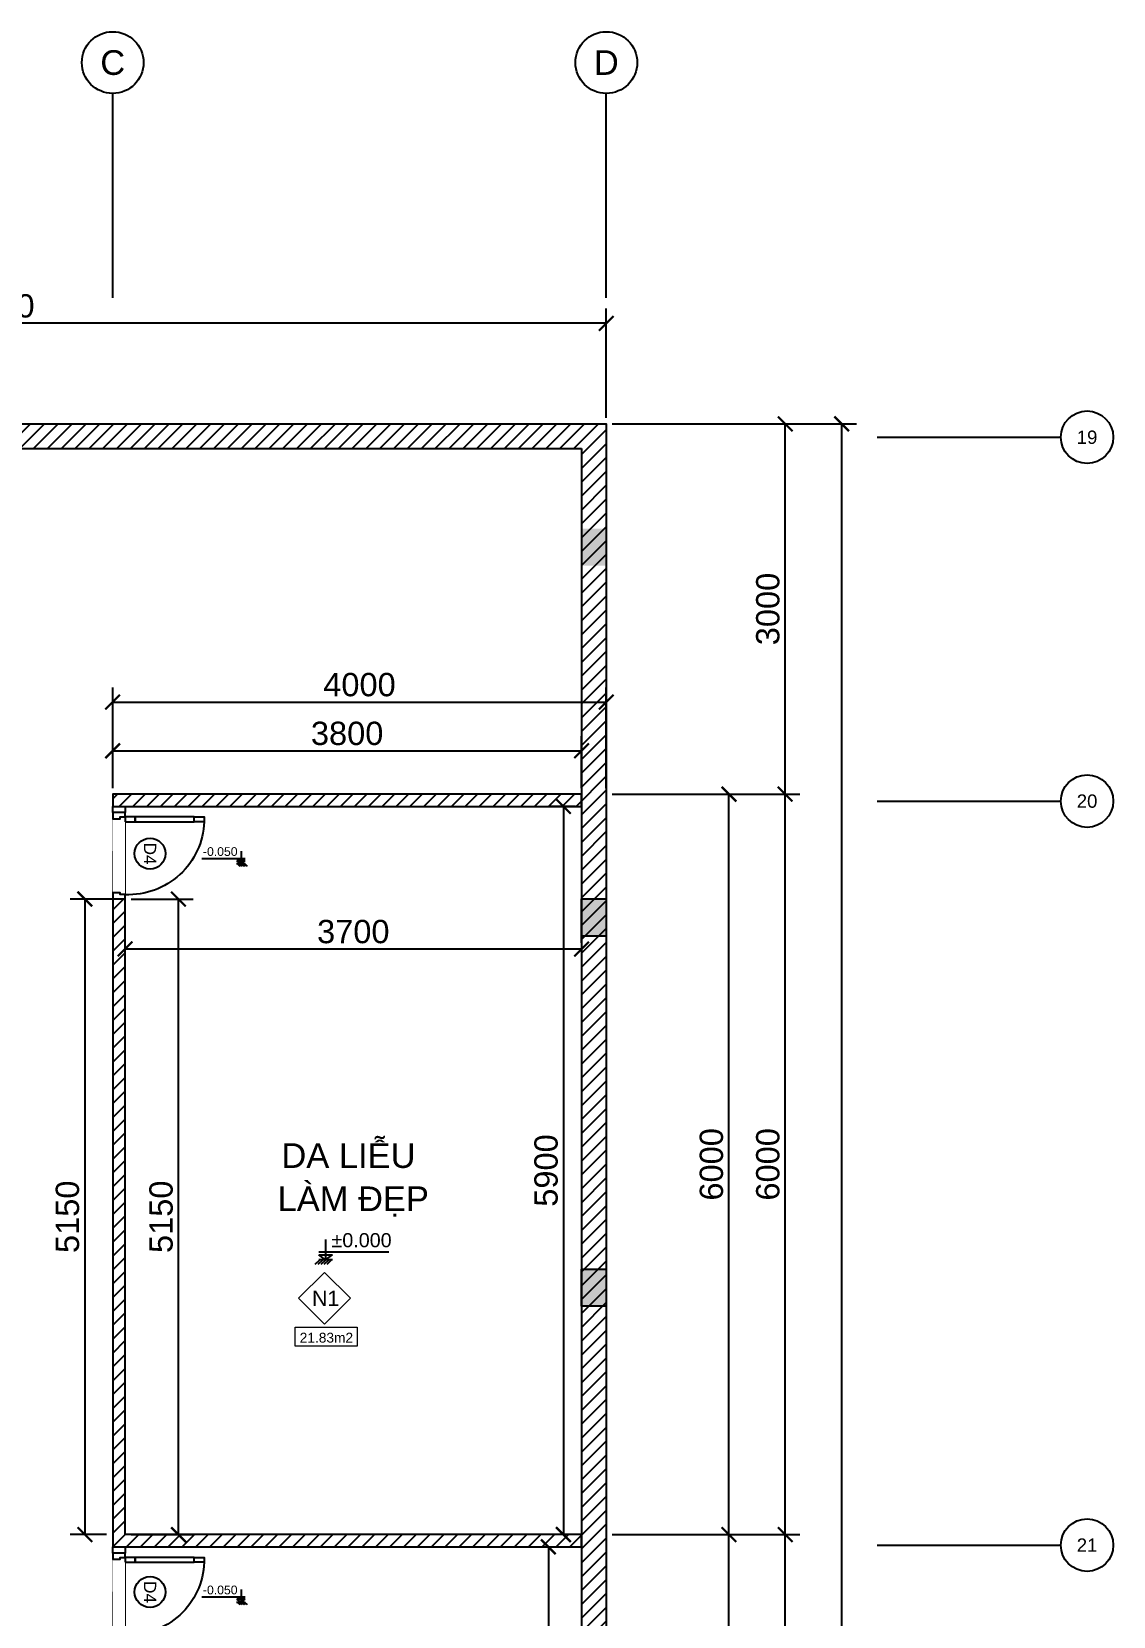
# Model space of a CAD drawing. Header units: millimetres. Extents: x -26398 to 135532, y -376633 to 43268.
# Drawn here: x 83706 to 92471, y -95166 to -82326 of the extents above; entities that cross this region are included whole.
import ezdxf
from ezdxf.enums import TextEntityAlignment as Align

# ---------------------------------------------------------------- set-up
doc = ezdxf.new("R2010")
doc.units = ezdxf.units.MM
for name, color, linetype in [('A-Door', 150, 'Continuous'), ('A5-KICHTHUOC', 251, 'Continuous'), ('cửa', 152, 'Continuous'), ('DIM', 7, 'Continuous'), ('NT', 1, 'Continuous'), ('TƯỜNG', 52, 'Continuous')]:
    doc.layers.add(name, color=color, linetype=linetype)
doc.layers.add('A6-GHICHU', color=147, linetype='Continuous', lineweight=20)
doc.styles.add('GHICHU35', font='', dxfattribs={"width": 0.9, "height": 350})
doc.styles.get("Standard").update_dxf_attribs({"font": 'arial.ttf'})
doc.styles.add('TUANH', font='')
doc.styles.get('GHICHU35').set_extended_font_data('VNI-Helve')
doc.styles.get('TUANH').set_extended_font_data('VNI-Helve-Condense', bold=True)
doc.dimstyles.new('dimmatbang', dxfattribs={"dimscale": 70, "dimtxt": 2.7, "dimasz": 1.7, "dimexe": 1.7, "dimexo": 0.7, "dimtad": 1, "dimtoh": 1, "dimdec": 1, "dimtxsty": 'Standard', "dimblk": 'ARCHTICK', "dimcen": 2.5, "dimclrd": 1, "dimclre": 256, "dimadec": 0, "dimazin": 0, "dimtfac": 1, "dimtdec": 1, "dimtmove": 0, "dimatfit": 3, "dimfxl": 1, "dimarcsym": 0})

# ---------------------------------------------------------------- blocks, each defined once
blk = doc.blocks.new('A$C7DB75F4D')
at = {"layer": 'A-Door'}
for points in [[(625, 740), (625, 660), (665, 660), (665, 740)], [(625, 180), (625, 660), (665, 660), (665, 180)], [(625, 100), (625, 180), (665, 180), (665, 100)], [(35, 100), (35, 60), (50, 60), (50, 50), (50, 0), (0, 0), (0, 100)], [(665, 100), (700, 100), (700, 0), (650, 0), (650, 50), (650, 60), (665, 60)]]:
    blk.add_lwpolyline(points, close=True, dxfattribs=at)
at = {"layer": 'NT', "color": 1}
blk.add_arc((650, 125), 616, 92.3278, 182.3278, dxfattribs=at)
blk = doc.blocks.new('CUA (D4)')
blk.add_wipeout([(111640, -24571), (111641, -25321), (111743, -25321), (111743, -24571)]).dxf.layer = 'TƯỜNG'
blk.add_lwpolyline([(111743, -24571), (111743, -24621), (111643, -24621), (111643, -24571)], close=True)
at = {"layer": 'cửa', "xscale": -1, "rotation": 270}
blk.add_blockref('A$C7DB75F4D', (111643, -25321), dxfattribs=at)
blk = doc.blocks.new('1-cote nen')
for p, q in [((-2, 267), (-2, 0)), ((-91, 102), (828, 102)), ((-2, 0), (-91, 63)), ((-91, 63), (88, 63)), ((90, 0), (-91, 0)), ((-2, 0), (88, 63)), ((-137, -60), (-77, 0)), ((-99, -60), (-39, 0)), ((-60, -60), (0, 0)), ((-21, -60), (39, 0)), ((17, -60), (77, 0))]:
    blk.add_line(p, q)
at = {"ltscale": 50, "style": 'GHICHU35', "width": 0.9}
blk.add_attdef('%%P0.000', (75, 164), '', height=187, dxfattribs=at)
blk = doc.blocks.new('_ArchTick')
at = {"color": 0, "linetype": 'ByBlock', "const_width": 0.15}
blk.add_lwpolyline([(-0.5, -0.5), (0.5, 0.5)], dxfattribs=at)
blk = doc.blocks.new('*D3326')
at = {"layer": 'DEFPOINTS', "color": 0, "transparency": 16777216}
for p in [(88362, -94504), (89356, -94504), (88362, -104504)]:
    blk.add_point(p, dxfattribs=at)
at = {"layer": 'DIM', "lineweight": -2, "transparency": 16777216}
for p, q in [((88411, -94504), (89475, -94504)), ((88411, -104504), (89475, -104504))]:
    blk.add_line(p, q, dxfattribs=at)
at = {"layer": 'DIM', "color": 1, "lineweight": -2, "transparency": 16777216}
blk.add_line((89356, -104504), (89356, -94504), dxfattribs=at)
at = {"layer": 'DIM', "color": 1, "lineweight": -2, "transparency": 16777216, "xscale": 119, "yscale": 119, "zscale": 119}
for p, rotation in [((89356, -94504), 90), ((89356, -104504), 270)]:
    blk.add_blockref('_ArchTick', p, dxfattribs=dict(at, rotation=rotation))
at = {"layer": 'DIM', "color": 0, "transparency": 16777216, "insert": (89215, -99504), "char_height": 189, "attachment_point": 5, "rotation": 90}
blk.add_mtext('10000', dxfattribs=at)
blk = doc.blocks.new('*D3327')
at = {"layer": 'DEFPOINTS', "color": 0, "transparency": 16777216}
for p in [(88362, -88504), (89356, -88504), (88362, -94504)]:
    blk.add_point(p, dxfattribs=at)
at = {"layer": 'DIM', "lineweight": -2, "transparency": 16777216}
for p, q in [((88411, -88504), (89475, -88504)), ((88411, -94504), (89475, -94504))]:
    blk.add_line(p, q, dxfattribs=at)
at = {"layer": 'DIM', "color": 1, "lineweight": -2, "transparency": 16777216}
blk.add_line((89356, -94504), (89356, -88504), dxfattribs=at)
at = {"layer": 'DIM', "color": 1, "lineweight": -2, "transparency": 16777216, "xscale": 119, "yscale": 119, "zscale": 119}
for p, rotation in [((89356, -88504), 90), ((89356, -94504), 270)]:
    blk.add_blockref('_ArchTick', p, dxfattribs=dict(at, rotation=rotation))
at = {"layer": 'DIM', "color": 0, "transparency": 16777216, "insert": (89215, -91504), "char_height": 189, "attachment_point": 5, "rotation": 90}
blk.add_mtext('6000', dxfattribs=at)
blk = doc.blocks.new('*D3328')
at = {"layer": 'DEFPOINTS', "color": 0, "transparency": 16777216}
for p in [(78362, -84689), (78362, -85504), (88362, -85504)]:
    blk.add_point(p, dxfattribs=at)
at = {"layer": 'DIM', "lineweight": -2, "transparency": 16777216}
for p, q in [((78362, -85455), (78362, -84570)), ((88362, -85455), (88362, -84570))]:
    blk.add_line(p, q, dxfattribs=at)
at = {"layer": 'DIM', "color": 1, "lineweight": -2, "transparency": 16777216}
blk.add_line((88362, -84689), (78362, -84689), dxfattribs=at)
at = {"layer": 'DIM', "color": 1, "lineweight": -2, "transparency": 16777216, "xscale": 119, "yscale": 119, "zscale": 119, "rotation": 180}
blk.add_blockref('_ArchTick', (78362, -84689), dxfattribs=at)
at = {"layer": 'DIM', "color": 1, "lineweight": -2, "transparency": 16777216, "xscale": 119, "yscale": 119, "zscale": 119}
blk.add_blockref('_ArchTick', (88362, -84689), dxfattribs=at)
at = {"layer": 'DIM', "color": 0, "transparency": 16777216, "insert": (83362, -84549), "char_height": 189, "attachment_point": 5}
blk.add_mtext('10000', dxfattribs=at)
blk = doc.blocks.new('*D3329')
at = {"layer": 'DEFPOINTS', "color": 0, "transparency": 16777216}
for p in [(88162, -88153), (84362, -88504), (88162, -88504)]:
    blk.add_point(p, dxfattribs=at)
at = {"layer": 'DIM', "lineweight": -2, "transparency": 16777216}
for p, q in [((84362, -88455), (84362, -88034)), ((88162, -88455), (88162, -88034))]:
    blk.add_line(p, q, dxfattribs=at)
at = {"layer": 'DIM', "color": 1, "lineweight": -2, "transparency": 16777216}
blk.add_line((84362, -88153), (88162, -88153), dxfattribs=at)
at = {"layer": 'DIM', "color": 1, "lineweight": -2, "transparency": 16777216, "xscale": 119, "yscale": 119, "zscale": 119, "rotation": 180}
blk.add_blockref('_ArchTick', (84362, -88153), dxfattribs=at)
at = {"layer": 'DIM', "color": 1, "lineweight": -2, "transparency": 16777216, "xscale": 119, "yscale": 119, "zscale": 119}
blk.add_blockref('_ArchTick', (88162, -88153), dxfattribs=at)
at = {"layer": 'DIM', "color": 0, "transparency": 16777216, "insert": (86262, -88013), "char_height": 189, "attachment_point": 5}
blk.add_mtext('3800', dxfattribs=at)
blk = doc.blocks.new('*D3330')
at = {"layer": 'DEFPOINTS', "color": 0, "transparency": 16777216}
for p in [(88362, -87758), (84362, -88504), (88362, -88504)]:
    blk.add_point(p, dxfattribs=at)
at = {"layer": 'DIM', "lineweight": -2, "transparency": 16777216}
for p, q in [((84362, -88455), (84362, -87639)), ((88362, -88455), (88362, -87639))]:
    blk.add_line(p, q, dxfattribs=at)
at = {"layer": 'DIM', "color": 1, "lineweight": -2, "transparency": 16777216}
blk.add_line((84362, -87758), (88362, -87758), dxfattribs=at)
at = {"layer": 'DIM', "color": 1, "lineweight": -2, "transparency": 16777216, "xscale": 119, "yscale": 119, "zscale": 119, "rotation": 180}
blk.add_blockref('_ArchTick', (84362, -87758), dxfattribs=at)
at = {"layer": 'DIM', "color": 1, "lineweight": -2, "transparency": 16777216, "xscale": 119, "yscale": 119, "zscale": 119}
blk.add_blockref('_ArchTick', (88362, -87758), dxfattribs=at)
at = {"layer": 'DIM', "color": 0, "transparency": 16777216, "insert": (86362, -87618), "char_height": 189, "attachment_point": 5}
blk.add_mtext('4000', dxfattribs=at)
blk = doc.blocks.new('*D3331')
at = {"layer": 'DEFPOINTS', "color": 0, "transparency": 16777216}
for p in [(84462, -89759), (88162, -89759), (88162, -89759)]:
    blk.add_point(p, dxfattribs=at)
at = {"layer": 'DIM', "lineweight": -2, "transparency": 16777216}
for p, q in [((84462, -89710), (84462, -89640)), ((88162, -89710), (88162, -89640))]:
    blk.add_line(p, q, dxfattribs=at)
at = {"layer": 'DIM', "color": 1, "lineweight": -2, "transparency": 16777216}
blk.add_line((84462, -89759), (88162, -89759), dxfattribs=at)
at = {"layer": 'DIM', "color": 1, "lineweight": -2, "transparency": 16777216, "xscale": 119, "yscale": 119, "zscale": 119, "rotation": 180}
blk.add_blockref('_ArchTick', (84462, -89759), dxfattribs=at)
at = {"layer": 'DIM', "color": 1, "lineweight": -2, "transparency": 16777216, "xscale": 119, "yscale": 119, "zscale": 119}
blk.add_blockref('_ArchTick', (88162, -89759), dxfattribs=at)
at = {"layer": 'DIM', "color": 0, "transparency": 16777216, "insert": (86312, -89619), "char_height": 189, "attachment_point": 5}
blk.add_mtext('3700', dxfattribs=at)
blk = doc.blocks.new('*D3332')
at = {"layer": 'DEFPOINTS', "color": 0, "transparency": 16777216}
for p in [(88162, -88604), (88015, -94504), (88162, -94504)]:
    blk.add_point(p, dxfattribs=at)
at = {"layer": 'DIM', "lineweight": -2, "transparency": 16777216}
for p, q in [((88113, -88604), (87896, -88604)), ((88113, -94504), (87896, -94504))]:
    blk.add_line(p, q, dxfattribs=at)
at = {"layer": 'DIM', "color": 1, "lineweight": -2, "transparency": 16777216}
blk.add_line((88015, -88604), (88015, -94504), dxfattribs=at)
at = {"layer": 'DIM', "color": 1, "lineweight": -2, "transparency": 16777216, "xscale": 119, "yscale": 119, "zscale": 119}
for p, rotation in [((88015, -88604), 90), ((88015, -94504), 270)]:
    blk.add_blockref('_ArchTick', p, dxfattribs=dict(at, rotation=rotation))
at = {"layer": 'DIM', "color": 0, "transparency": 16777216, "insert": (87875, -91554), "char_height": 189, "attachment_point": 5, "rotation": 90}
blk.add_mtext('5900', dxfattribs=at)
blk = doc.blocks.new('*D3333')
at = {"layer": 'DEFPOINTS', "color": 0, "transparency": 16777216}
for p in [(87893, -94604), (87893, -104504), (87893, -104504)]:
    blk.add_point(p, dxfattribs=at)
at = {"layer": 'DIM', "color": 1, "lineweight": -2, "transparency": 16777216}
blk.add_line((87893, -94604), (87893, -104504), dxfattribs=at)
at = {"layer": 'DIM', "lineweight": -2, "transparency": 16777216}
for p, q in [((87942, -94604), (88012, -94604)), ((87942, -104504), (88012, -104504))]:
    blk.add_line(p, q, dxfattribs=at)
at = {"layer": 'DIM', "color": 1, "lineweight": -2, "transparency": 16777216, "xscale": 119, "yscale": 119, "zscale": 119}
for p, rotation in [((87893, -94604), 90), ((87893, -104504), 270)]:
    blk.add_blockref('_ArchTick', p, dxfattribs=dict(at, rotation=rotation))
at = {"layer": 'DIM', "color": 0, "transparency": 16777216, "insert": (87753, -99554), "char_height": 189, "attachment_point": 5, "rotation": 90}
blk.add_mtext('9900', dxfattribs=at)
blk = doc.blocks.new('*D3364')
at = {"layer": 'DEFPOINTS', "color": 0, "transparency": 16777216}
for p in [(84462, -89354), (84136, -94504), (84362, -94504)]:
    blk.add_point(p, dxfattribs=at)
at = {"layer": 'DIM', "lineweight": -2, "transparency": 16777216}
for p, q in [((84413, -89354), (84017, -89354)), ((84313, -94504), (84017, -94504))]:
    blk.add_line(p, q, dxfattribs=at)
at = {"layer": 'DIM', "color": 1, "lineweight": -2, "transparency": 16777216}
blk.add_line((84136, -89354), (84136, -94504), dxfattribs=at)
at = {"layer": 'DIM', "color": 1, "lineweight": -2, "transparency": 16777216, "xscale": 119, "yscale": 119, "zscale": 119}
for p, rotation in [((84136, -89354), 90), ((84136, -94504), 270)]:
    blk.add_blockref('_ArchTick', p, dxfattribs=dict(at, rotation=rotation))
at = {"layer": 'DIM', "color": 0, "transparency": 16777216, "insert": (83996, -91929), "char_height": 189, "attachment_point": 5, "rotation": 90}
blk.add_mtext('5150', dxfattribs=at)
blk = doc.blocks.new('*D3374')
at = {"layer": 'DEFPOINTS', "color": 0, "transparency": 16777216}
for p in [(84462, -89354), (84895, -89354), (84462, -94504)]:
    blk.add_point(p, dxfattribs=at)
at = {"layer": 'DIM', "lineweight": -2, "transparency": 16777216}
for p, q in [((84511, -89354), (85014, -89354)), ((84511, -94504), (85014, -94504))]:
    blk.add_line(p, q, dxfattribs=at)
at = {"layer": 'DIM', "color": 1, "lineweight": -2, "transparency": 16777216}
blk.add_line((84895, -94504), (84895, -89354), dxfattribs=at)
at = {"layer": 'DIM', "color": 1, "lineweight": -2, "transparency": 16777216, "xscale": 119, "yscale": 119, "zscale": 119}
for p, rotation in [((84895, -89354), 90), ((84895, -94504), 270)]:
    blk.add_blockref('_ArchTick', p, dxfattribs=dict(at, rotation=rotation))
at = {"layer": 'DIM', "color": 0, "transparency": 16777216, "insert": (84755, -91929), "char_height": 189, "attachment_point": 5, "rotation": 90}
blk.add_mtext('5150', dxfattribs=at)
blk = doc.blocks.new('*D3376')
at = {"layer": 'DEFPOINTS', "color": 0, "transparency": 16777216}
for p in [(88362, -94504), (89812, -94504), (88362, -104504)]:
    blk.add_point(p, dxfattribs=at)
at = {"layer": 'DIM', "lineweight": -2, "transparency": 16777216}
for p, q in [((88411, -94504), (89931, -94504)), ((88411, -104504), (89931, -104504))]:
    blk.add_line(p, q, dxfattribs=at)
at = {"layer": 'DIM', "color": 1, "lineweight": -2, "transparency": 16777216}
blk.add_line((89812, -104504), (89812, -94504), dxfattribs=at)
at = {"layer": 'DIM', "color": 1, "lineweight": -2, "transparency": 16777216, "xscale": 119, "yscale": 119, "zscale": 119}
for p, rotation in [((89812, -94504), 90), ((89812, -104504), 270)]:
    blk.add_blockref('_ArchTick', p, dxfattribs=dict(at, rotation=rotation))
at = {"layer": 'DIM', "color": 0, "transparency": 16777216, "insert": (89672, -99504), "char_height": 189, "attachment_point": 5, "rotation": 90}
blk.add_mtext('10000', dxfattribs=at)
blk = doc.blocks.new('*D3377')
at = {"layer": 'DEFPOINTS', "color": 0, "transparency": 16777216}
for p in [(88362, -88504), (89812, -88504), (88362, -94504)]:
    blk.add_point(p, dxfattribs=at)
at = {"layer": 'DIM', "lineweight": -2, "transparency": 16777216}
for p, q in [((88411, -88504), (89931, -88504)), ((88411, -94504), (89931, -94504))]:
    blk.add_line(p, q, dxfattribs=at)
at = {"layer": 'DIM', "color": 1, "lineweight": -2, "transparency": 16777216}
blk.add_line((89812, -94504), (89812, -88504), dxfattribs=at)
at = {"layer": 'DIM', "color": 1, "lineweight": -2, "transparency": 16777216, "xscale": 119, "yscale": 119, "zscale": 119}
for p, rotation in [((89812, -88504), 90), ((89812, -94504), 270)]:
    blk.add_blockref('_ArchTick', p, dxfattribs=dict(at, rotation=rotation))
at = {"layer": 'DIM', "color": 0, "transparency": 16777216, "insert": (89672, -91504), "char_height": 189, "attachment_point": 5, "rotation": 90}
blk.add_mtext('6000', dxfattribs=at)
blk = doc.blocks.new('*D3378')
at = {"layer": 'DEFPOINTS', "color": 0, "transparency": 16777216}
for p in [(88362, -85504), (89812, -85504), (88362, -88504)]:
    blk.add_point(p, dxfattribs=at)
at = {"layer": 'DIM', "lineweight": -2, "transparency": 16777216}
for p, q in [((88411, -85504), (89931, -85504)), ((88411, -88504), (89931, -88504))]:
    blk.add_line(p, q, dxfattribs=at)
at = {"layer": 'DIM', "color": 1, "lineweight": -2, "transparency": 16777216}
blk.add_line((89812, -88504), (89812, -85504), dxfattribs=at)
at = {"layer": 'DIM', "color": 1, "lineweight": -2, "transparency": 16777216, "xscale": 119, "yscale": 119, "zscale": 119}
for p, rotation in [((89812, -85504), 90), ((89812, -88504), 270)]:
    blk.add_blockref('_ArchTick', p, dxfattribs=dict(at, rotation=rotation))
at = {"layer": 'DIM', "color": 0, "transparency": 16777216, "insert": (89672, -87004), "char_height": 189, "attachment_point": 5, "rotation": 90}
blk.add_mtext('3000', dxfattribs=at)
blk = doc.blocks.new('*D3379')
at = {"layer": 'DEFPOINTS', "color": 0, "transparency": 16777216}
for p in [(89812, -85504), (90270, -85504), (89812, -114504)]:
    blk.add_point(p, dxfattribs=at)
at = {"layer": 'DIM', "lineweight": -2, "transparency": 16777216}
for p, q in [((89861, -85504), (90389, -85504)), ((89861, -114504), (90389, -114504))]:
    blk.add_line(p, q, dxfattribs=at)
at = {"layer": 'DIM', "color": 1, "lineweight": -2, "transparency": 16777216}
blk.add_line((90270, -114504), (90270, -85504), dxfattribs=at)
at = {"layer": 'DIM', "color": 1, "lineweight": -2, "transparency": 16777216, "xscale": 119, "yscale": 119, "zscale": 119}
for p, rotation in [((90270, -85504), 90), ((90270, -114504), 270)]:
    blk.add_blockref('_ArchTick', p, dxfattribs=dict(at, rotation=rotation))
at = {"layer": 'DIM', "color": 0, "transparency": 16777216, "insert": (90130, -99501), "char_height": 189, "attachment_point": 5, "rotation": 90}
blk.add_mtext('29000', dxfattribs=at)

msp = doc.modelspace()

# ---------------------------------------------------------------- hatches: boundary and pattern name
h = msp.add_hatch(color=1)
h.dxf.hatch_style = 1
h.paths.add_polyline_path([(88362.5, -86353.82), (88162.5, -86353.82), (88162.5, -86653.82), (88362.5, -86653.82)])
h = msp.add_hatch(color=1)
h.dxf.hatch_style = 1
h.paths.add_polyline_path([(88162.5, -89353.82), (88162.5, -89653.82), (88362.5, -89653.82), (88362.5, -89353.82)])
h = msp.add_hatch(color=1)
h.dxf.hatch_style = 1
h.paths.add_polyline_path([(88162.5, -92353.82), (88162.5, -92653.82), (88362.5, -92653.82), (88362.5, -92353.82)])
at = {"layer": 'TƯỜNG'}
h = msp.add_hatch(dxfattribs=at)
h.set_pattern_fill('ANSI31', color=256, scale=25)
h.set_pattern_definition([(45, (-25512.27, -64836.03), (-56.1266, 56.1266), [])])
h.paths.add_polyline_path([(82362.5, -88503.82), (78562.5, -88503.82), (78562.5, -88603.82), (82262.5, -88603.82), (82262.5, -94453.82), (78562.5, -94453.82), (78562.5, -94553.82), (82262.5, -94553.82), (82262.5, -97453.82), (78562.5, -97453.82), (78562.5, -97553.82), (82262.5, -97553.82), (82262.5, -100453.82), (78562.5, -100453.82), (78562.5, -100553.82), (82262.5, -100553.82), (82262.5, -108403.82), (78562.5, -108403.82), (78562.5, -108503.82), (82262.5, -108503.82), (82262.5, -114303.82), (82362.5, -114303.82), (82362.5, -108503.82), (82362.5, -94503.82)], flags=17)
h.paths.add_polyline_path([(84462.5, -94603.82), (88162.5, -94603.82), (88162.5, -94503.82), (84462.5, -94503.82), (84462.5, -88603.82), (88162.5, -88603.82), (88162.5, -88503.82), (84362.5, -88503.82), (84362.5, -94503.82), (84362.5, -104503.82), (84362.5, -114303.82), (84462.5, -114303.82), (84462.5, -104603.82), (88162.5, -104603.82), (88162.5, -104503.82), (84462.5, -104503.82)], flags=17)
h.paths.add_polyline_path([(78562.5, -85703.82), (78362.5, -85703.82), (78362.5, -114503.82), (88362.5, -114503.82), (88362.5, -85503.82), (78562.5, -85503.82), (78562.5, -85703.82), (88162.5, -85703.82), (88162.5, -114303.82), (78562.5, -114303.82)])
h.paths.add_polyline_path([(78562.5, -85503.82), (78362.5, -85503.82), (78362.5, -85703.82), (78562.5, -85703.82)], flags=17)

# ---------------------------------------------------------------- linework, layer by layer
for p, q in [((84362.5, -84482.67), (84362.5, -82825.96)), ((88362.5, -84482.67), (88362.5, -82825.96))]:
    msp.add_line(p, q)
for points in [[(88362.5, -89653.82), (88162.5, -89653.82), (88162.5, -89353.82), (88362.5, -89353.82)], [(88362.5, -92653.82), (88162.5, -92653.82), (88162.5, -92353.82), (88362.5, -92353.82)]]:
    msp.add_lwpolyline(points, close=True)
for centre in [(84362.5, -82575.96), (88362.5, -82575.96)]:
    msp.add_circle(centre, 250)
at = {"layer": 'A6-GHICHU', "ltscale": 0.5}
for points in [[(86078.56, -92799.76), (86288.71, -92589.6), (86078.56, -92379.45), (85868.4, -92589.6)], [(85842.19, -92823.86), (86343.26, -92823.86), (86343.26, -92978.37), (85842.19, -92978.37)]]:
    msp.add_lwpolyline(points, close=True, dxfattribs=at)
at = {"layer": 'DIM'}
for p, q in [((90556.97, -85612.07), (92046.03, -85612.07)), ((90556.97, -88560.64), (92046.03, -88560.64)), ((90556.97, -94589.47), (92046.03, -94589.47))]:
    msp.add_line(p, q, dxfattribs=at)
for centre in [(92258.68, -85612.07), (92258.68, -88560.64), (92258.68, -94589.47)]:
    msp.add_circle(centre, 212.65, dxfattribs=at)
at = {"layer": 'TƯỜNG'}
for p, q in [((78362.5, -85503.82), (88362.5, -85503.82)), ((88362.5, -85503.82), (88362.5, -114503.82)), ((78362.5, -85703.82), (88162.5, -85703.82)), ((88162.5, -85703.82), (88162.5, -114303.82))]:
    msp.add_line(p, q, dxfattribs=at)
for points in [[(78362.5, -85503.82), (88362.5, -85503.82), (88362.5, -114503.82), (78362.5, -114503.82)], [(88162.5, -94503.82), (84462.5, -94503.82), (84462.5, -88603.82), (88162.5, -88603.82), (88162.5, -88503.82), (84362.5, -88503.82), (84362.5, -94503.82), (84362.5, -104503.82), (84362.5, -114303.82), (84462.5, -114303.82), (84462.5, -104603.82), (88162.5, -104603.82), (88162.5, -104503.82), (84462.5, -104503.82), (84462.5, -94603.82), (88162.5, -94603.82)]]:
    msp.add_lwpolyline(points, close=True, dxfattribs=at)

# ---------------------------------------------------------------- block references
at = {"layer": 'A5-KICHTHUOC', "ltscale": 0.5}
ref = msp.add_blockref('1-cote nen', (86088.77, -92276.71), dxfattribs=dict(at, xscale=0.61735318627815, yscale=0.61735318627815, zscale=0.61735318627815))
ref.add_attrib('%%P0.000', '%%P0.000', (86135.36, -92175.5), dxfattribs={"layer": '0', "color": 4, "ltscale": 50, "height": 114.325})

# ---------------------------------------------------------------- texts
for s, p in [('DA LIỄU ', (86311.81, -91433.03)), ('LÀM ĐẸP', (86311.81, -91782.76))]:
    msp.add_text(s, height=200).set_placement(p, align=Align.MIDDLE_CENTER)
at = {"layer": 'A6-GHICHU', "ltscale": 0.5, "attachment_point": 5, "style": 'TUANH'}
for s, insert, char_height in [('{\\fArial|b0|i0|c0|p34;N1}', (86087.9, -92589.36), 123.835), ('{\\fArial|b0|i0|c163|p34;21\\fArial|b0|i0|c0|p34;.\\fArial|b0|i0|c163|p34;83\\fArial|b0|i0|c0|p34;m2}', (86094.08, -92909.11), 79.5593)]:
    msp.add_mtext(s, dxfattribs=dict(at, insert=insert, char_height=char_height))
at = {"layer": 'DIM', "color": 2}
for s, p in [('19', (92258.68, -85612.07)), ('20', (92258.68, -88560.64)), ('21', (92258.68, -94589.47))]:
    msp.add_text(s, height=107.703, dxfattribs=at).set_placement(p, align=Align.MIDDLE_CENTER)
at = {"layer": 'TƯỜNG'}
for s, p in [('C', (84362.5, -82575.96)), ('D', (88362.5, -82575.96))]:
    msp.add_text(s, height=200, dxfattribs=at).set_placement(p, align=Align.MIDDLE_CENTER)

# ---------------------------------------------------------------- dimensions: what is measured, and where the dimension line sits
at = {"layer": 'DIM'}
for base, p1, p2, picture, middle in [((78362.5, -84689.06), (88362.5, -85503.82), (78362.5, -85503.82), '*D3328', (83362.5, -84548.81)), ((88362.5, -87758.38), (84362.5, -88503.82), (88362.5, -88503.82), '*D3330', (86362.5, -87618.13)), ((88162.5, -88153.22), (84362.5, -88503.82), (88162.5, -88503.82), '*D3329', (86262.5, -88012.91)), ((88162.5, -89759.01), (84462.5, -89759.01), (88162.5, -89759.01), '*D3331', (86312.5, -89618.69))]:
    dim = msp.add_linear_dim(base=base, p1=p1, p2=p2, dimstyle='dimmatbang', dxfattribs=at)
    dim.commit()
    dim.dimension.update_dxf_attribs({"geometry": picture, "text_midpoint": middle})
for base, p1, p2, picture, middle in [((89812.47, -85503.82), (88362.5, -88503.82), (88362.5, -85503.82), '*D3378', (89672.16, -87003.82)), ((89355.59, -88503.82), (88362.5, -94503.82), (88362.5, -88503.82), '*D3327', (89215.35, -91503.82)), ((89812.47, -88503.82), (88362.5, -94503.82), (88362.5, -88503.82), '*D3377', (89672.22, -91503.82)), ((88015.31, -94503.82), (88162.5, -88603.82), (88162.5, -94503.82), '*D3332', (87875.06, -91553.82)), ((89355.59, -94503.82), (88362.5, -104503.82), (88362.5, -94503.82), '*D3326', (89215.35, -99503.82)), ((89812.47, -94503.82), (88362.5, -104503.82), (88362.5, -94503.82), '*D3376', (89672.22, -99503.82)), ((87892.85, -104503.82), (87892.85, -94603.82), (87892.85, -104503.82), '*D3333', (87752.6, -99553.82))]:
    dim = msp.add_linear_dim(base=base, p1=p1, p2=p2, angle=90, dimstyle='dimmatbang', dxfattribs=at)
    dim.commit()
    dim.dimension.update_dxf_attribs({"geometry": picture, "text_midpoint": middle})
dim = msp.add_linear_dim(base=(90270.26, -85503.82), p1=(89812.47, -114503.82), p2=(89812.47, -85503.82), angle=90, dimstyle='dimmatbang', dxfattribs=at)
dim.commit()
dim.dimension.update_dxf_attribs({"geometry": '*D3379', "text_midpoint": (90270.26, -99501.37), "dimtype": 160})

# ---------------------------------------------------------------- next in the draw order: block references
at = {"layer": 'TƯỜNG'}
for p in [(-27280.01, -64032.46), (-27280.01, -70032.46)]:
    msp.add_blockref('CUA (D4)', p, dxfattribs=at)

# ---------------------------------------------------------------- next in the draw order: linework, layer by layer
for centre in [(84664.66, -88985.92), (84664.66, -94969.41)]:
    msp.add_circle(centre, 125.19)

# ---------------------------------------------------------------- next in the draw order: block references
at = {"layer": 'A5-KICHTHUOC', "ltscale": 0.5}
ref = msp.add_blockref('1-cote nen', (85401.15, -89067.48), dxfattribs=dict(at, xscale=-0.3822541714018616, yscale=0.3822541714018616, zscale=0.3822541714018616))
ref.add_attrib('%%P0.000', '-0.050', (85093.49, -89004.81), dxfattribs={"layer": '0', "color": 4, "ltscale": 50, "height": 70.788})
ref = msp.add_blockref('1-cote nen', (85401.15, -95050.96), dxfattribs=dict(at, xscale=-0.3822541714018616, yscale=0.3822541714018616, zscale=0.3822541714018616))
ref.add_attrib('%%P0.000', '-0.050', (85093.49, -94988.29), dxfattribs={"layer": '0', "color": 4, "ltscale": 50, "height": 70.788})

# ---------------------------------------------------------------- next in the draw order: texts
at = {"layer": 'TƯỜNG'}
for p in [(84664.66, -88985.92), (84664.66, -94969.41)]:
    msp.add_text('D4', height=100.154, rotation=270, dxfattribs=at).set_placement(p, align=Align.MIDDLE_CENTER)

# ---------------------------------------------------------------- next in the draw order: dimensions: what is measured, and where the dimension line sits
at = {"layer": 'DIM'}
dim = msp.add_linear_dim(base=(84135.87, -94503.82), p1=(84462.5, -89353.82), p2=(84362.5, -94503.82), angle=90, dimstyle='dimmatbang', dxfattribs=at)
dim.commit()
dim.dimension.update_dxf_attribs({"geometry": '*D3364', "text_midpoint": (84135.87, -91928.82), "dimtype": 160})
dim = msp.add_linear_dim(base=(84895.33, -89353.82), p1=(84462.5, -94503.82), p2=(84462.5, -89353.82), angle=90, dimstyle='dimmatbang', dxfattribs=at)
dim.commit()
dim.dimension.update_dxf_attribs({"geometry": '*D3374', "text_midpoint": (84755.08, -91928.82)})

doc.saveas('drawing.dxf')
